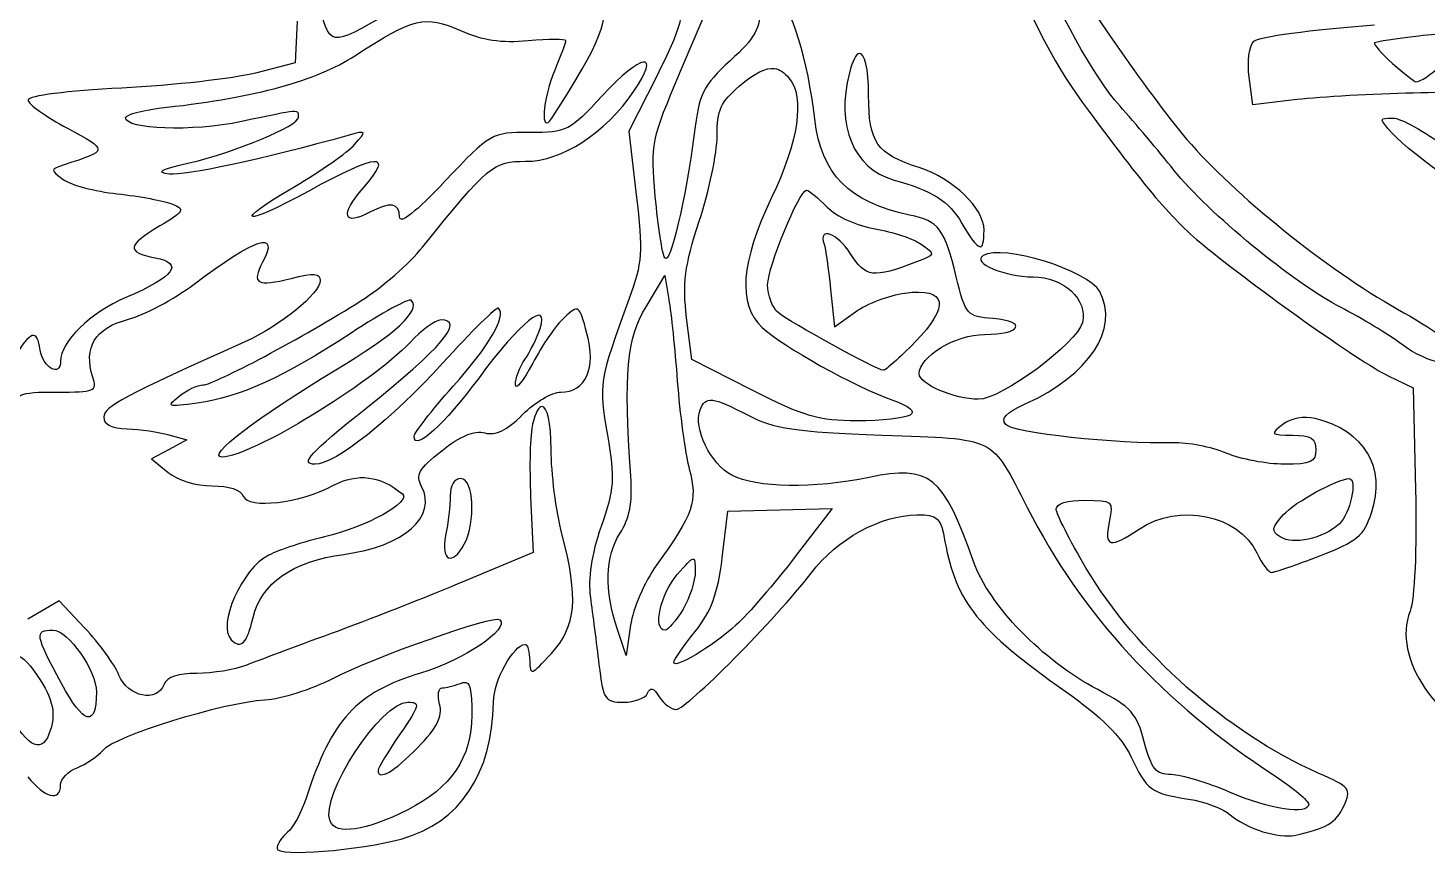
# Model space of a CAD drawing. Extents: x 18 to 597, y 6 to 390.
# Drawn here: x 57.06 to 101.44, y 79.02 to 105.31 of the extents above; entities that cross this region are included whole.
import ezdxf

# ---------------------------------------------------------------- set-up
doc = ezdxf.new("R2010")
doc.units = 0
doc.layers.add('Layer_1', color=7, linetype='CONTINUOUS')

msp = doc.modelspace()

# ---------------------------------------------------------------- linework, layer by layer
at = {"layer": 'Layer_1', "color": 7}
for points in [[(77.748364, 103.938435), (78.70803, 106.184642), (78.329344, 107.176258)], [(65.59517, 105.525371), (65.525715, 104.199152), (64.267842, 103.87725)], [(83.409897, 104.499013), (83.409897, 104.499013)], [(80.723272, 104.022763), (80.723272, 104.022763)], [(76.989342, 103.784652), (76.10464, 102.040039), (76.341661, 100.015998)], [(97.28178, 103.034986), (95.879488, 102.870168), (95.766489, 103.747173)], [(100.321731, 102.451265), (100.321731, 102.451265)], [(81.740815, 100.164249), (81.740815, 100.164249)], [(76.650342, 96.46615), (77.245103, 97.455593), (77.245103, 97.455593)], [(77.245103, 97.455593), (77.37519, 96.69492)], [(82.499841, 97.026757), (82.624414, 95.833352), (83.28973, 96.306864)], [(80.017166, 93.81868), (78.102796, 94.790456), (77.937981, 96.118904)], [(100.169596, 94.281694), (100.969961, 93.891973), (101.041618, 90.677857)], [(73.354077, 93.305487), (73.354077, 93.305487)], [(78.764254, 93.503918), (78.764254, 93.503918)], [(61.523894, 92.40977), (62.095504, 92.247154), (61.537675, 91.943991), (60.979293, 91.640828), (61.505702, 91.214729)], [(70.784861, 91.017399), (70.784861, 91.017399)], [(98.939835, 91.017399), (98.939835, 91.017399)], [(72.99303, 90.429248), (73.071855, 88.673628), (70.899514, 87.765211)], [(79.064666, 88.502206), (79.246016, 89.988276), (80.896906, 90.031258), (82.547243, 90.074269), (82.547243, 90.074269)], [(82.547243, 90.074269), (81.379218, 88.545189)], [(78.132562, 88.468029), (78.132562, 88.468029)], [(58.867034, 86.280807), (58.04848, 87.147314), (57.058498, 86.566896)], [(57.846186, 86.215218), (57.846186, 86.215218)], [(76.161965, 86.367901), (76.025265, 85.414836), (75.743593, 86.235595)], [(70.868094, 84.553296), (70.868094, 84.553296)]]:
    msp.add_lwpolyline(points, dxfattribs=at)
for points in [[(86.079982, 114.571383), (86.317971, 111.634099), (88.551012, 105.609614), (90.285756, 103.225147)], [(91.675921, 102.827722), (89.962093, 104.745619), (87.371682, 110.798439), (87.013742, 113.721951)], [(90.108264, 107.106831), (90.108264, 106.782727), (92.6137, 103.158119), (93.793138, 101.77602)], [(68.161075, 105.58602), (66.545649, 104.677942), (66.551206, 104.67464), (66.210327, 106.681268)], [(73.662757, 102.451265), (75.267055, 104.941651), (75.463598, 105.446687), (75.336798, 106.757356)], [(77.822778, 106.848852), (77.866714, 105.713641), (77.750506, 105.285736), (76.989342, 103.784652)], [(82.002091, 102.41102), (81.779782, 104.322596), (81.262762, 105.972862), (80.737603, 106.448125)], [(67.423549, 104.428458), (69.288759, 105.640094), (69.642815, 105.724309), (70.766672, 105.227175)], [(80.275134, 106.004951), (80.275134, 105.284212), (80.118004, 104.998434), (79.316572, 104.265841)], [(70.766672, 105.227175), (71.469575, 104.916138), (72.063364, 104.829637), (72.919167, 104.911876)], [(95.910908, 104.884868), (96.056642, 105.032696), (97.716199, 105.257683), (99.742955, 105.404664)], [(72.919167, 104.911876), (73.569178, 104.97405), (74.100972, 104.972639), (74.100972, 104.90911)], [(74.100972, 104.90911), (74.100972, 104.84561), (73.946774, 104.424676), (73.758117, 103.973149)], [(95.766489, 103.747173), (95.702588, 104.243828), (95.76531, 104.737152), (95.910908, 104.884868)], [(99.743508, 104.832515), (99.697551, 104.793512), (99.954735, 104.502287), (100.315118, 104.18538)], [(101.141939, 105.051322), (100.418753, 104.969873), (99.78946, 104.871462), (99.743508, 104.832515)], [(101.049336, 103.602196), (101.322468, 103.577219), (102.45659, 104.59892), (102.45659, 104.869994)], [(102.023884, 105.116374), (101.82383, 105.119056), (101.539737, 105.096139), (101.141939, 105.051322)], [(61.466566, 102.793544), (64.285024, 103.107376), (66.19864, 103.63276), (67.423549, 104.428458)], [(76.261186, 103.299569), (77.145069, 104.600331), (76.516176, 104.51414), (75.267896, 103.163425)], [(83.409897, 104.499013), (83.310786, 104.482955), (83.198756, 104.284637), (83.095152, 103.880552)], [(83.705347, 103.172795), (83.705347, 104.046668), (83.575079, 104.525796), (83.409897, 104.499013)], [(64.267842, 103.87725), (63.576098, 103.700127), (61.672295, 103.486654), (60.037266, 103.403201)], [(73.758117, 103.973149), (73.364259, 103.030498), (73.291835, 101.875447), (73.662757, 102.451265)], [(76.944691, 99.969685), (76.793296, 101.640384), (76.817237, 101.759059), (77.748364, 103.938435)], [(79.316572, 104.265841), (78.451541, 103.475139), (78.339761, 103.248741), (78.176106, 101.948543)], [(79.60651, 103.459984), (80.109173, 103.88295), (80.444371, 104.064532), (80.723272, 104.022763)], [(80.723272, 104.022763), (80.890612, 103.99773), (81.037317, 103.892405), (81.188498, 103.71023)], [(83.095152, 103.880552), (82.667464, 102.212421), (83.228276, 100.84703), (84.484766, 100.496086)], [(100.315118, 104.18538), (100.675502, 103.868472), (101.005866, 103.60609), (101.049336, 103.602196)], [(60.037266, 103.403201), (58.308991, 103.315035), (57.064563, 103.155805), (57.064563, 103.022878)], [(78.903158, 101.888458), (78.903158, 102.701512), (79.022504, 102.96855), (79.60651, 103.459984)], [(81.188498, 103.71023), (81.688201, 103.108138), (81.481972, 101.706735), (80.632873, 99.934944)], [(103.59981, 103.43021), (103.41115, 103.348676), (102.227676, 103.263783), (100.969961, 103.241149)], [(57.064563, 103.022878), (57.064563, 102.897092), (57.625319, 102.493966), (58.310859, 102.126597)], [(72.835381, 101.07927), (73.988264, 101.07927), (75.354157, 101.964742), (76.261186, 103.299569)], [(75.267896, 103.163425), (74.226979, 102.037076), (74.142673, 101.994291), (72.96216, 101.994291)], [(85.307729, 100.879739), (83.960293, 101.311511), (83.705347, 101.676706), (83.705347, 103.172795)], [(90.285756, 103.225147), (92.385131, 100.339538), (93.263212, 99.292352), (94.294743, 98.443907)], [(100.969961, 103.241149), (99.712247, 103.218543), (98.052853, 103.125607), (97.28178, 103.034986)], [(60.151919, 102.466138), (60.151919, 102.565763), (60.74338, 102.713055), (61.466566, 102.793544)], [(65.639817, 102.479911), (65.639817, 102.733996), (65.727885, 102.74043), (63.829077, 102.341001)], [(93.383585, 100.800378), (92.91029, 101.394146), (92.141802, 102.306372), (91.675921, 102.827722)], [(58.310859, 102.126597), (59.619981, 101.425077), (59.620441, 101.429988), (58.207783, 100.967369)], [(63.829077, 102.341001), (62.261727, 102.011309), (60.151919, 102.083135), (60.151919, 102.466138)], [(62.171021, 101.030784), (63.645528, 101.370185), (65.639817, 102.20339), (65.639817, 102.479911)], [(85.004563, 99.377132), (83.069328, 99.79372), (82.204938, 100.666774), (82.002091, 102.41102)], [(100.305746, 101.966746), (99.876813, 102.443674), (99.877183, 102.451265), (100.321731, 102.451265)], [(100.321731, 102.451265), (100.57005, 102.451265), (101.33205, 102.030811), (102.015064, 101.51694)], [(67.240548, 101.907762), (64.45127, 101.135207), (62.034547, 100.61208), (61.544287, 100.674676)], [(67.411425, 101.611203), (67.800708, 102.052909), (67.795617, 102.061488), (67.240548, 101.907762)], [(72.96216, 101.994291), (71.746293, 101.994291), (71.726151, 101.982268), (70.289318, 100.458071)], [(78.176106, 101.948543), (77.916038, 99.882394), (77.409373, 97.747891), (77.242899, 98.017272)], [(78.338164, 99.1776), (78.648972, 100.129734), (78.903158, 101.349724), (78.903158, 101.888458)], [(93.793138, 101.77602), (95.288092, 100.024211), (98.232807, 97.651484), (100.472215, 96.394494)], [(104.513724, 99.01552), (103.26633, 99.644678), (100.90382, 101.301577), (100.305746, 101.966746)], [(65.519653, 100.28442), (66.33952, 100.763887), (67.190905, 101.361013), (67.411425, 101.611203)], [(67.688133, 100.233168), (68.692451, 101.377015), (68.16528, 101.347805), (65.960625, 100.137805)], [(58.207783, 100.967369), (57.764553, 100.822222), (57.763754, 100.808111), (58.176363, 100.504355)], [(61.544287, 100.674676), (61.098357, 100.731657), (61.253062, 100.819485), (62.171021, 101.030784)], [(69.569432, 98.358479), (71.655124, 100.952665), (71.807112, 101.07927), (72.835381, 101.07927)], [(87.363763, 98.89758), (87.363763, 99.592128), (86.386862, 100.533932), (85.307729, 100.879739)], [(98.683521, 96.441908), (97.177973, 97.213672), (94.462132, 99.447236), (93.383585, 100.800378)], [(58.176363, 100.504355), (58.410529, 100.332002), (59.182073, 100.127391), (59.891193, 100.049611)], [(70.289318, 100.458071), (69.365066, 99.477603), (68.841276, 99.064232), (68.841276, 99.314845)], [(84.484766, 100.496086), (85.737706, 100.146159), (86.239903, 99.826401), (86.662065, 99.110883)], [(59.891193, 100.049611), (60.600313, 99.97183), (61.386449, 99.825357), (61.637994, 99.723842)], [(65.960625, 100.137805), (63.836378, 98.971945), (63.478797, 99.090874), (65.519653, 100.28442)], [(67.898699, 99.464225), (67.046345, 99.00807), (66.943227, 99.384752), (67.688133, 100.233168)], [(76.341661, 100.015998), (76.554322, 98.198233), (76.531586, 97.864223), (76.118971, 96.7346)], [(77.242899, 98.017272), (77.164624, 98.143933), (77.030521, 99.022548), (76.944691, 99.969685)], [(80.632873, 99.934944), (79.64542, 97.874496), (79.549075, 96.547487), (80.332461, 95.810774)], [(80.506093, 97.162336), (80.508241, 97.739989), (81.505405, 100.164249), (81.740815, 100.164249)], [(81.740815, 100.164249), (81.803771, 100.164249), (82.095941, 99.923768), (82.390147, 99.629579)], [(61.637994, 99.723842), (62.052858, 99.556371), (62.015683, 99.491573), (61.237814, 99.028756)], [(68.841276, 99.314845), (68.841276, 99.765639), (68.548871, 99.812177), (67.898699, 99.464225)], [(82.390147, 99.629579), (82.696953, 99.322776), (83.3476, 99.027035), (83.91591, 98.936159)], [(61.237814, 99.028756), (60.193834, 98.407642), (60.165333, 98.206446), (61.094496, 98.020574)], [(77.937981, 96.118904), (77.802043, 97.213503), (77.872373, 97.750685), (78.338164, 99.1776)], [(83.133737, 98.149013), (82.723756, 98.799761), (82.101309, 99.023197), (82.296993, 98.449439)], [(86.485676, 97.420316), (86.114111, 98.944852), (85.939788, 99.175822), (85.004563, 99.377132)], [(86.662065, 99.110883), (87.206204, 98.188637), (87.363763, 98.140914), (87.363763, 98.89758)], [(62.324257, 97.183842), (64.280756, 98.664012), (65.048779, 98.909574), (64.496597, 97.877826)], [(83.91591, 98.936159), (84.460876, 98.849009), (85.116707, 98.630823), (85.373326, 98.451076)], [(67.625846, 96.66348), (68.277813, 97.076936), (69.152341, 97.839698), (69.569432, 98.358479)], [(82.296993, 98.449439), (82.339888, 98.323652), (82.431193, 97.683375), (82.499841, 97.026757)], [(85.219534, 97.888296), (83.833442, 97.361303), (83.612462, 97.389158), (83.133737, 98.149013)], [(85.373326, 98.451076), (85.832521, 98.129455), (85.829719, 98.120283), (85.219534, 97.888296)], [(87.337855, 98.090029), (86.967382, 97.861062), (87.996316, 97.423138), (88.9226, 97.415348)], [(91.031548, 96.946831), (90.669336, 97.6236), (87.946648, 98.466316), (87.337855, 98.090029)], [(94.294743, 98.443907), (96.015175, 97.028902), (99.284547, 94.712534), (100.169596, 94.281694)], [(61.094496, 98.020574), (62.018568, 97.835775), (61.71804, 97.429968), (60.161842, 96.760508)], [(64.496597, 97.877826), (64.133216, 97.198828), (64.322271, 97.092035), (65.402796, 97.366298)], [(60.210898, 96.06102), (60.744162, 96.202865), (61.695398, 96.708071), (62.324257, 97.183842)], [(66.32608, 97.30181), (66.32608, 96.892362), (65.048328, 95.852232), (63.932153, 95.352699)], [(65.402796, 97.366298), (66.129035, 97.550618), (66.32608, 97.536591), (66.32608, 97.30181)], [(87.654805, 96.091331), (86.814033, 96.160814), (86.784555, 96.194004), (86.485676, 97.420316)], [(88.9226, 97.415348), (89.889914, 97.407333), (90.662198, 96.692493), (90.481438, 95.972262)], [(60.161842, 96.760508), (59.036464, 96.276412), (58.093681, 95.355691), (58.093681, 94.740841)], [(69.208385, 96.672314), (69.138391, 96.742305), (68.281197, 96.275199), (67.303385, 95.634385)], [(80.83627, 96.285923), (80.65343, 96.437646), (80.504964, 96.831882), (80.506093, 97.162336)], [(83.28973, 96.306864), (83.655718, 96.567468), (84.360275, 96.835241), (84.855183, 96.901619)], [(84.855183, 96.901619), (86.184173, 97.079871), (86.303606, 96.500864), (85.17599, 95.346095)], [(88.692191, 93.398649), (90.695997, 94.30224), (91.662349, 95.768158), (91.031548, 96.946831)], [(62.607032, 93.990638), (62.953451, 93.990638), (65.807782, 95.510433), (67.625846, 96.66348)], [(66.821073, 94.467453), (68.72064, 95.608138), (69.527431, 96.353262), (69.208385, 96.672314)], [(71.97714, 96.419302), (71.918076, 96.478371), (71.121956, 95.698704), (70.20829, 94.686824)], [(70.536813, 93.94822), (71.691542, 95.242322), (72.230017, 96.16643), (71.97714, 96.419302)], [(73.291237, 95.7821), (73.587463, 96.730818), (72.668483, 95.988461), (71.357022, 94.219408)], [(74.778966, 95.621149), (74.531917, 96.538625), (74.523013, 96.544693), (74.061836, 96.12771)], [(76.118971, 96.7346), (75.152405, 94.088428), (75.143318, 94.034242), (75.424439, 92.394869)], [(76.166376, 91.100626), (75.943655, 94.406408), (76.037161, 95.445268), (76.650342, 96.46615)], [(77.37519, 96.69492), (77.446858, 96.276525), (77.567107, 95.110919), (77.642531, 94.104741)], [(100.614426, 95.26617), (100.181235, 95.590528), (99.312377, 96.119553), (98.683521, 96.441908)], [(100.472215, 96.394494), (101.563486, 95.781959), (102.45659, 95.144588), (102.45659, 94.978416)], [(59.117286, 94.235381), (58.816522, 95.183027), (59.177809, 95.786221), (60.210898, 96.06102)], [(67.769715, 93.244866), (70.16899, 95.155793), (70.924042, 96.048349), (70.141592, 96.048349)], [(70.141592, 96.048349), (69.976467, 96.048349), (69.539203, 95.728873), (69.169799, 95.338362)], [(74.061836, 96.12771), (73.804975, 95.895469), (73.353208, 95.242322), (73.058074, 94.676354)], [(84.173328, 94.45258), (83.972039, 94.460905), (81.200433, 95.983663), (80.83627, 96.285923)], [(90.481438, 95.972262), (90.31452, 95.307205), (87.914426, 93.533156), (87.181862, 93.533156)], [(87.381402, 95.590838), (88.533399, 95.590838), (88.757057, 96.00023), (87.654805, 96.091331)], [(57.448758, 95.094184), (57.348241, 95.777274), (57.141347, 95.715496), (56.618076, 94.846138)], [(67.303385, 95.634385), (65.149637, 94.222851), (63.781232, 93.599648), (62.428436, 93.413522)], [(72.81223, 94.797088), (72.983948, 95.045133), (73.199509, 95.488335), (73.291237, 95.7821)], [(73.948838, 93.761897), (74.73919, 93.761897), (75.076375, 94.516644), (74.778966, 95.621149)], [(80.332461, 95.810774), (80.966245, 95.214749), (83.292191, 93.915567), (84.446181, 93.512751)], [(85.306075, 94.339013), (85.306078, 94.890306), (86.467487, 95.590838), (87.381402, 95.590838)], [(58.093681, 94.740841), (58.093681, 94.227197), (57.530975, 94.53544), (57.448758, 95.094184)], [(63.932153, 95.352699), (60.129649, 93.650984), (59.465656, 93.297105), (59.465656, 92.97255)], [(69.169799, 95.338362), (67.923094, 94.020384), (64.126773, 91.70365), (63.21392, 91.70365)], [(85.17599, 95.346095), (84.693404, 94.851868), (84.242131, 94.449757), (84.173328, 94.45258)], [(102.45659, 94.978416), (102.45659, 94.480124), (101.455291, 94.636532), (100.614426, 95.26617)], [(70.20829, 94.686824), (68.59071, 92.89539), (66.800374, 91.474909), (66.159064, 91.474909)], [(72.510715, 93.996706), (72.504859, 94.188815), (72.640515, 94.548987), (72.81223, 94.797088)], [(73.058074, 94.676354), (72.762937, 94.110385), (72.516557, 93.804569), (72.510715, 93.996706)], [(57.982886, 93.761333), (59.178531, 93.761333), (59.257249, 93.794409), (59.117286, 94.235381)], [(63.21392, 91.70365), (62.674142, 91.70365), (64.325644, 92.968966), (66.821073, 94.467453)], [(71.357022, 94.219408), (70.247132, 92.722247), (69.298786, 91.862288), (69.298786, 92.352987)], [(77.642531, 94.104741), (77.717952, 93.09859), (77.88866, 91.848092), (78.021767, 91.326065)], [(87.181862, 93.533156), (86.438627, 93.533156), (85.306075, 94.019651), (85.306075, 94.339013)], [(56.331996, 92.904196), (56.693184, 93.749846), (56.715793, 93.761333), (57.982886, 93.761333)], [(62.428436, 93.413522), (61.476046, 93.282486), (61.438782, 93.296738), (61.853521, 93.631821)], [(61.853521, 93.631821), (62.09766, 93.829038), (62.436488, 93.990638), (62.607032, 93.990638)], [(69.298786, 92.352987), (69.298786, 92.467316), (69.855882, 93.185063), (70.536813, 93.94822)], [(72.73947, 93.050838), (73.130418, 93.441772), (73.674337, 93.761897), (73.948838, 93.761897)], [(83.332726, 92.850178), (82.133036, 92.847187), (81.65618, 92.986633), (80.017166, 93.81868)], [(66.159064, 91.474909), (65.669157, 91.474909), (65.98907, 91.826643), (67.769715, 93.244866)], [(73.354077, 93.305487), (73.258073, 93.306927), (73.150863, 93.129437), (73.054216, 92.744345)], [(73.643465, 91.943426), (73.643465, 92.804317), (73.51408, 93.303088), (73.354077, 93.305487)], [(79.373897, 91.124869), (78.697063, 91.474881), (78.142473, 92.614579), (78.365725, 93.196352)], [(78.365725, 93.196352), (78.452032, 93.421255), (78.548016, 93.527766), (78.764254, 93.503918)], [(78.764254, 93.503918), (78.98049, 93.480098), (79.316478, 93.325751), (79.88377, 93.028768)], [(84.446181, 93.512751), (85.012677, 93.314998), (85.205595, 93.153003), (85.017791, 93.033736)], [(88.050576, 92.731673), (87.885135, 92.931035), (88.061196, 93.114112), (88.692191, 93.398649)], [(59.465656, 92.97255), (59.465656, 92.72998), (59.699824, 92.61108), (60.208693, 92.595529)], [(71.539475, 92.46819), (71.888037, 92.377033), (72.232497, 92.543854), (72.73947, 93.050838)], [(73.054216, 92.744345), (72.976969, 92.436525), (72.949613, 91.394871), (72.99303, 90.429248)], [(79.88377, 93.028768), (80.700863, 92.601032), (81.342549, 92.505811), (84.124269, 92.399836)], [(85.017791, 93.033736), (84.861846, 92.934704), (84.10345, 92.852436), (83.332726, 92.850178)], [(97.86276, 92.920198), (97.495885, 93.010452), (97.104606, 92.940038), (96.833642, 92.734975)], [(99.646492, 89.934823), (100.123998, 91.375793), (99.431887, 92.53423), (97.86276, 92.920198)], [(60.208693, 92.595529), (60.61745, 92.582998), (61.209468, 92.499263), (61.523894, 92.40977)], [(70.176319, 91.90321), (70.771495, 92.374577), (71.206888, 92.555171), (71.539475, 92.46819)], [(75.424439, 92.394869), (75.664955, 90.992309), (75.645233, 90.698093), (75.226553, 89.496588)], [(84.124269, 92.399836), (87.819809, 92.259036), (87.561406, 92.388491), (88.730777, 90.102942)], [(93.353819, 92.153992), (91.597599, 92.104942), (88.269911, 92.4674), (88.050576, 92.731673)], [(96.833642, 92.734975), (96.423139, 92.424333), (96.442236, 92.403392), (97.140118, 92.396534)], [(97.140118, 92.396534), (97.728439, 92.390777), (97.883156, 92.294454), (97.883156, 91.93242)], [(69.536908, 90.770991), (69.339443, 91.139968), (69.441895, 91.321522), (70.176319, 91.90321)], [(73.986319, 89.265646), (73.797662, 89.989912), (73.643465, 91.194945), (73.643465, 91.943426)], [(95.039437, 91.826586), (94.576733, 92.019937), (93.818318, 92.167031), (93.353819, 92.153992)], [(97.883156, 91.93242), (97.883156, 91.544703), (97.73081, 91.474909), (96.882148, 91.474909)], [(87.030828, 88.387539), (86.074795, 91.111746), (85.649579, 91.455972), (83.726294, 91.058744)], [(96.882148, 91.474909), (96.331535, 91.474909), (95.502143, 91.633264), (95.039437, 91.826586)], [(61.505702, 91.214729), (61.811693, 90.966938), (62.393418, 90.78863), (62.89642, 90.78863)], [(66.749964, 90.807369), (67.502594, 91.206629), (68.237679, 91.113552), (68.92892, 90.531779)], [(70.784861, 91.017399), (70.576245, 91.017399), (70.442006, 90.804744), (70.442006, 90.47446)], [(70.891245, 88.944279), (71.263008, 89.638913), (71.19224, 91.017399), (70.784861, 91.017399)], [(75.824072, 89.28272), (76.131968, 89.75262), (76.224167, 90.24284), (76.166376, 91.100626)], [(78.021767, 91.326065), (78.28946, 90.276199), (78.172341, 89.933835), (76.972253, 88.259664)], [(83.726294, 91.058744), (81.951771, 90.692222), (80.158045, 90.719372), (79.373897, 91.124869)], [(96.858447, 89.87914), (97.217938, 90.276368), (98.573023, 91.017399), (98.939835, 91.017399)], [(98.939835, 91.017399), (99.210391, 91.017399), (98.963251, 89.887974), (98.626193, 89.584246)], [(62.89642, 90.78863), (63.430745, 90.78863), (63.808669, 90.665298), (63.885298, 90.465626)], [(63.885298, 90.465626), (64.046825, 90.044692), (65.679269, 90.239453), (66.749964, 90.807369)], [(68.92892, 90.531779), (69.229949, 90.278428), (67.785505, 89.482279), (66.459475, 89.170819)], [(67.071325, 88.617409), (68.958356, 88.865031), (70.047793, 89.816402), (69.536908, 90.770991)], [(101.041618, 90.677857), (101.084259, 88.75742), (101.014222, 87.203222), (100.867436, 86.817142)], [(70.442006, 90.47446), (70.442006, 90.175728), (70.377849, 89.60959), (70.299241, 89.216567)], [(88.730777, 90.102942), (90.484548, 86.675128), (93.004197, 83.941467), (96.567955, 81.600998)], [(89.650756, 90.058831), (89.650756, 90.224072), (90.008631, 90.331684), (90.559709, 90.331684)], [(90.559709, 90.331684), (91.447733, 90.331684), (91.465451, 90.315625), (91.331409, 89.645432)], [(92.280605, 89.416663), (93.548637, 90.256443), (95.42804, 89.87866), (96.009023, 88.667024)], [(81.881376, 88.018223), (82.715591, 89.108081), (84.081468, 89.861191), (85.238277, 89.869206)], [(85.238277, 89.869206), (85.906269, 89.873778), (85.984989, 89.798142), (86.126836, 89.016472)], [(90.604357, 88.172571), (90.079929, 89.060301), (89.650756, 89.908943), (89.650756, 90.058831)], [(91.331409, 89.645432), (91.17063, 88.841522), (91.347694, 88.798822), (92.280605, 89.416663)], [(96.748755, 89.17192), (96.463502, 89.357283), (96.479484, 89.460379), (96.858447, 89.87914)], [(98.005525, 88.571661), (99.195608, 89.031683), (99.40474, 89.20525), (99.646492, 89.934823)], [(70.299241, 89.216567), (70.137311, 88.406928), (70.511523, 88.234772), (70.891245, 88.944279)], [(73.650077, 85.475486), (74.442148, 86.346226), (74.519474, 87.218716), (73.986319, 89.265646)], [(75.226553, 89.496588), (74.91454, 88.601153), (74.802416, 87.856736), (74.887006, 87.244314)], [(75.743593, 86.235595), (75.322534, 87.461512), (75.351744, 88.561868), (75.824072, 89.28272)], [(98.626193, 89.584246), (98.096028, 89.106444), (97.164254, 88.901918), (96.748755, 89.17192)], [(66.459475, 89.170819), (65.820061, 89.02062), (65.027807, 88.762161), (64.698894, 88.595904)], [(86.126836, 89.016472), (86.473637, 87.105432), (87.18053, 86.226366), (89.935733, 84.278779)], [(64.698894, 88.595904), (63.843239, 88.163427), (63.046147, 86.369735), (63.505512, 85.91039)], [(64.195633, 86.611543), (64.453118, 87.700272), (65.465243, 88.406646), (67.071325, 88.617409)], [(77.63812, 87.974676), (77.91969, 88.294745), (78.060931, 88.454849), (78.132562, 88.468029)], [(78.132562, 88.468029), (78.204193, 88.481209), (78.206132, 88.347548), (78.20973, 88.079974)], [(78.206975, 86.171672), (78.722274, 86.815195), (78.92612, 87.368999), (79.064666, 88.502206)], [(81.379218, 88.545189), (80.73677, 87.704082), (79.890693, 86.725109), (79.499576, 86.370102)], [(90.967058, 84.328394), (89.227784, 85.239661), (87.516202, 87.004453), (87.030828, 88.387539)], [(96.009023, 88.667024), (96.173101, 88.32483), (96.382772, 88.044696), (96.474799, 88.044696)], [(96.474799, 88.044696), (96.566823, 88.044696), (97.255454, 88.281706), (98.005525, 88.571661)], [(76.972253, 88.259664), (76.602, 87.743141), (76.23716, 86.891903), (76.161965, 86.367901)], [(77.252822, 86.215218), (76.855345, 86.215218), (77.109012, 87.373261), (77.63812, 87.974676)], [(77.605049, 83.700026), (77.932351, 83.700026), (80.766923, 86.562267), (81.881376, 88.018223)], [(78.20973, 88.079974), (78.213704, 87.784938), (78.040207, 87.24468), (77.824432, 86.879428)], [(97.958673, 81.68256), (95.068223, 82.961168), (92.174354, 85.514997), (90.604357, 88.172571)], [(70.899514, 87.765211), (69.704687, 87.265762), (67.80088, 86.518607), (66.668938, 86.104418)], [(74.887006, 87.244314), (74.956498, 86.741252), (75.077961, 85.789599), (75.157101, 85.129312)], [(63.505512, 85.91039), (63.818338, 85.597547), (63.999299, 85.78133), (64.195633, 86.611543)], [(66.725159, 84.683373), (68.042544, 85.368524), (71.853877, 86.709446), (72.01793, 86.54539)], [(72.01793, 86.54539), (72.323317, 86.240026), (70.886455, 85.271665), (69.504938, 84.852057)], [(77.824432, 86.879428), (77.608659, 86.514148), (77.351478, 86.215218), (77.252822, 86.215218)], [(100.867436, 86.817142), (100.298724, 85.321308), (101.665984, 83.315667), (103.943215, 82.305425)], [(58.122896, 84.518019), (57.285774, 86.063609), (57.26119, 86.215218), (57.846186, 86.215218)], [(57.846186, 86.215218), (58.333025, 86.215218), (59.239153, 84.928342), (59.233593, 84.244602)], [(59.945764, 84.785904), (59.802147, 85.131767), (59.317009, 85.804444), (58.867034, 86.280807)], [(66.668938, 86.104418), (65.536993, 85.6902), (64.320939, 85.237008), (63.96688, 85.097336)], [(79.499576, 86.370102), (78.756696, 85.695788), (77.531186, 84.963337), (77.531186, 85.1938)], [(77.531186, 85.1938), (77.531186, 85.26729), (77.835224, 85.707416), (78.206975, 86.171672)], [(71.816186, 83.928767), (71.827672, 84.632516), (72.447048, 85.758244), (72.822703, 85.758244)], [(72.822703, 85.758244), (72.896874, 85.758244), (72.96067, 85.526399), (72.964367, 85.243414)], [(56.572325, 85.441309), (56.844684, 85.428411), (57.034289, 85.247648), (57.350643, 84.778199)], [(72.964367, 85.243414), (72.970658, 84.760532), (73.012562, 84.774643), (73.650077, 85.475486)], [(57.350643, 84.778199), (57.879087, 83.994017), (57.968442, 83.550109), (57.726021, 82.918383)], [(61.377822, 84.50038), (61.150051, 83.90681), (60.235095, 84.089097), (59.945764, 84.785904)], [(62.416312, 84.843223), (61.821046, 84.843223), (61.46421, 84.72548), (61.377822, 84.50038)], [(63.96688, 85.097336), (63.612821, 84.957664), (62.915157, 84.843223), (62.416312, 84.843223)], [(69.504938, 84.852057), (67.470381, 84.234075), (66.683594, 83.378264), (65.887865, 80.91692)], [(75.157101, 85.129312), (75.292224, 84.001947), (75.339558, 83.928767), (75.939275, 83.928767)], [(59.233593, 84.244602), (59.224421, 83.117491), (58.828737, 83.214829), (58.122896, 84.518019)], [(64.567703, 84.00539), (65.094541, 84.035024), (66.065355, 84.340219), (66.725159, 84.683373)], [(70.107418, 83.862614), (70.035149, 84.150537), (70.072219, 84.385713), (70.1901, 84.385713)], [(70.1901, 84.385713), (70.307985, 84.385713), (70.567175, 84.448282), (70.766119, 84.524623)], [(70.766119, 84.524623), (70.803657, 84.539044), (70.837676, 84.548837), (70.868094, 84.553296)], [(70.868094, 84.553296), (71.081025, 84.584567), (71.128269, 84.348742), (71.128269, 83.513138)], [(76.698297, 84.214291), (76.784321, 84.418987), (76.89007, 84.386757), (77.071471, 84.100189)], [(92.443213, 82.670338), (92.200149, 83.579122), (92.028399, 83.772331), (90.967058, 84.328394)], [(59.439748, 82.411258), (59.809456, 82.856718), (63.269989, 83.932379), (64.567703, 84.00539)], [(66.634761, 80.161213), (66.320543, 80.980053), (68.251126, 83.928767), (69.101451, 83.928767)], [(69.101451, 83.928767), (69.508875, 83.928767), (69.48617, 83.836932), (68.852299, 82.915646)], [(68.9201, 79.600071), (70.745099, 80.110808), (71.779096, 81.656314), (71.816186, 83.928767)], [(75.939275, 83.928767), (76.290534, 83.928767), (76.632235, 84.057093), (76.698297, 84.214291)], [(77.071471, 84.100189), (77.210793, 83.880084), (77.450936, 83.700026), (77.605049, 83.700026)], [(89.935733, 84.278779), (91.093101, 83.460645), (91.723518, 82.832842), (92.021533, 82.202357)], [(57.726021, 82.918383), (57.466625, 82.242404), (56.986413, 82.553385), (56.282387, 83.853244)], [(71.128269, 83.513138), (71.128269, 82.177239), (70.47469, 81.212801), (69.098143, 80.516192)], [(69.41454, 82.490083), (70.035536, 83.129485), (70.206435, 83.468124), (70.107418, 83.862614)], [(68.852299, 82.915646), (68.468943, 82.358454), (68.155563, 81.84354), (68.155563, 81.771855)], [(93.299799, 81.631309), (92.806929, 81.64034), (92.676404, 81.798441), (92.443213, 82.670338)], [(58.617335, 81.852345), (58.905487, 81.961904), (59.27554, 82.213392), (59.439748, 82.411258)], [(68.155563, 81.771855), (68.155563, 81.428701), (68.66752, 81.720886), (69.41454, 82.490083)], [(92.021533, 82.202357), (92.529175, 81.128389), (92.638104, 81.048407), (93.849912, 80.854633)], [(58.093681, 81.304439), (58.093681, 81.496209), (58.329178, 81.742786), (58.617335, 81.852345)], [(98.763997, 80.62973), (99.01579, 81.18235), (98.978206, 81.231569), (97.958673, 81.68256)], [(57.053536, 81.564591), (57.590622, 80.89104), (58.093681, 80.765338), (58.093681, 81.304439)], [(95.139205, 81.079536), (94.447462, 81.377139), (93.619585, 81.625354), (93.299799, 81.631309)], [(96.567955, 81.600998), (97.165369, 81.208653), (97.654401, 80.800108), (97.654401, 80.693146)], [(65.887865, 80.91692), (65.73864, 80.455345), (65.467608, 79.954175), (65.285386, 79.802932)], [(93.849912, 80.854633), (94.363814, 80.772478), (94.955792, 80.550144), (95.165664, 80.360208)], [(97.654401, 80.693146), (97.654401, 80.339747), (96.416777, 80.52988), (95.139205, 81.079536)], [(69.098143, 80.516192), (67.766328, 79.842189), (66.810094, 79.704324), (66.634761, 80.161213)], [(95.165664, 80.360208), (95.375535, 80.170272), (95.841462, 79.927533), (96.200846, 79.821107)], [(97.196893, 79.702038), (98.219294, 79.923272), (98.524266, 80.103583), (98.763997, 80.62973)], [(65.285386, 79.802932), (65.103161, 79.651689), (64.954105, 79.422581), (64.954105, 79.294142)], [(64.954105, 79.294142), (64.954105, 79.020132), (67.568961, 79.221921), (68.9201, 79.600071)], [(96.200846, 79.821107), (96.560234, 79.714653), (97.008236, 79.661228), (97.196893, 79.702038)]]:
    msp.add_open_spline(points, degree=3, dxfattribs=at)

doc.saveas('drawing.dxf')
